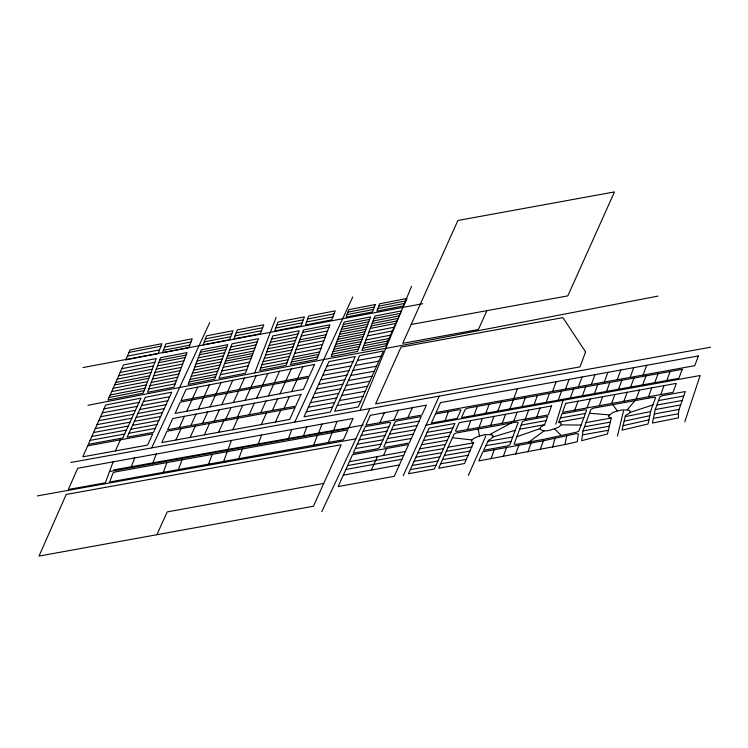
<?xml version="1.0" encoding="UTF-8"?>
<svg xmlns="http://www.w3.org/2000/svg" width="748" height="748" viewBox="0 0 748 748"><rect width="100%" height="100%" fill="white"/><g stroke="black" fill="none" stroke-linecap="round" stroke-linejoin="round"><path stroke-width="1.12" d="M678.417 413.719L678.427 417.87L652.387 423.041L655.229 409.549L659.923 396.833L662.363 395.692L685.262 391.541L678.913 410.072A77.614 23.469 -13.8 0 0 678.773 410.802L678.623 411.765A78.82 23.833 -13.8 0 0 678.539 412.485L678.417 413.719L653.359 418.394M539.719 428.744C543.787 433.316 552.463 429.436 557.587 427.613A11.706 3.544 -13.8 0 0 559.093 426.781L561.43 424.368L560.907 423.125L558.775 422.405L561.888 413.878L584.749 409.745L586.619 410.091L578.905 430.998L576.474 432.213L543.693 439.338L516.017 444.387L514.147 444.022L522.441 421.713L524.89 420.563L547.667 416.449L544.516 424.976L543.375 425.509A10.528 3.179 -13.8 0 0 541.907 426.341A11.108 3.357 -13.8 0 0 540.776 427.183L539.729 428.726L516.877 436.692M582.449 434.897L581.645 440.675L607.46 433.98L611.228 418.048L608.591 416.776A10.566 3.198 -13.8 0 1 608.526 416.103L611.808 413.13A10.547 3.188 -13.8 0 1 613.5 412.326L614.117 412.073A11.893 3.6 -13.8 0 1 615.426 411.587A11.014 3.329 -13.8 0 1 617.362 410.979L620.373 410.269A10.612 3.207 -13.8 0 1 622.504 409.923L628.647 410.072A10.407 3.151 -13.8 0 1 629.592 410.484L630.255 411.456L629.741 412.709A11.809 3.572 -13.8 0 1 628.872 413.532L625.487 415.458L621.99 430.165L648.058 423.976L650.9 410.372L655.603 397.618L653.733 397.253L612.771 404.659L593.379 408.174L590.929 409.324L582.954 430.904L582.421 434.897L608.339 430.287M564.927 444.564L577.278 441.722L578.363 433.877L576.287 433.644L543.366 440.787L482.881 451.801L478.748 460.927L564.927 444.564L566.769 435.71M617.465 436.093L623.495 411.063M552.548 447.22L555.063 438.253M555.764 424.172L563.113 400.302M684.775 421.825L700.156 375.505L426.079 425.107M543.366 440.787L540.131 449.707M491.034 458.692L494.241 449.744M503.31 456.458L506.527 447.5M527.91 451.979L531.117 443.022M515.596 454.223L518.841 445.266M490.651 425.36L493.932 416.402M502.254 423.265L505.536 414.299M534.109 404.509L537.401 395.542M536.784 417.019L540.075 408.043M611.612 403.471L614.893 394.505M445.069 420.628L448.389 411.652M467.444 429.567L470.763 420.591M473.97 415.392L477.289 406.426M479.047 427.463L482.367 418.487M485.817 413.251L489.136 404.275M497.888 411.063L501.207 402.097M509.949 408.885L513.268 399.909M513.811 398.441L517.401 388.717M513.829 421.171L517.139 412.195M522.01 406.706L525.33 397.721M525.283 419.095L528.602 410.128M546.18 402.331L549.5 393.355M558.242 400.143L561.561 391.167M570.303 397.955L573.623 388.988M574.745 410.147L578.064 401.171M582.365 395.786L585.693 386.8M591.369 384.407L594.969 374.673M587.021 407.922L590.34 398.946M594.436 393.598L597.755 384.622M604.29 382.06L607.89 372.336M599.298 405.706L602.617 396.73M606.497 391.41L609.816 382.434M617.212 379.722L620.812 369.998M618.559 389.231L621.878 380.246M630.143 377.385L633.734 367.651M623.888 401.255L627.207 392.279M630.629 387.043L633.949 378.067M643.065 375.047L646.655 365.314M636.165 399.03L639.484 390.054M642.691 384.855L646.01 375.889M648.441 396.814L651.76 387.829M654.752 382.686L658.072 373.701M660.718 394.589L664.037 385.613M666.814 380.498L670.143 371.513M113.126 461.834L105.328 482.806L68.339 489.491L77.708 468.239L353.047 418.459L348.568 428.352L109.507 471.567M131.05 467.678L134.668 457.935M152.601 463.779L156.22 454.045M163.298 472.325L166.916 462.591M178.379 469.594L343.416 439.768L347.885 429.876L115.416 471.904L112.976 473.035L109.638 482.03L178.379 469.594L181.998 459.861M208.552 464.143L212.17 454.41M223.633 461.413L227.252 451.68M227.813 450.184L231.431 440.441M238.724 458.692L242.343 448.95M257.976 444.733L261.604 434.99M288.148 439.272L291.776 429.539M313.711 445.135L317.33 435.392M328.363 442.479L331.981 432.746M552.585 391.419L556.194 381.695M565.516 389.082L569.125 379.348M578.438 386.744L582.047 377.011M303.286 319.835L301.051 325.829L274.656 330.953L278.06 321.967L304.399 316.853L303.286 319.835L276.919 324.969M303.23 436.551L306.858 426.809M318.321 433.821L321.939 424.079M333.402 431.091L337.03 421.358M484.928 434.822A10.622 3.207 -13.8 0 0 480.749 435.663L477.991 436.523A10.332 3.123 -13.8 0 0 476.102 437.271A11.716 3.544 -13.8 0 0 474.971 437.804A10.584 3.198 -13.8 0 0 473.97 438.365L472.745 439.198A11.183 3.385 -13.8 0 0 471.96 439.946L471.708 440.282A10.622 3.207 -13.8 0 0 471.408 441.03L472.362 442.377A10.407 3.142 -13.8 0 0 473.447 442.732L464.517 463.526L438.646 468.248L454.055 434.083L456.57 432.933L516.251 422.134L518.158 422.48L509.827 444.808L507.415 445.948L483.563 450.277L488.622 440.142A10.5 3.179 -13.8 0 0 490.23 439.338L492.857 437.141L492.764 435.57M164.588 347.119L165.776 343.958L192.199 338.816L188.861 347.624L162.466 352.757L164.588 347.119L190.992 341.986M178.922 373.963L187 352.579L160.596 357.712L147.515 392.289L173.947 387.146L178.922 373.963L152.508 379.096M194.751 367.09L201.277 349.812L227.71 344.66L214.657 379.236L188.225 384.369L194.751 367.09L221.174 361.957M204.298 341.855L203.176 344.837L229.571 339.714L232.974 330.728L206.56 335.871L204.298 341.855L230.702 336.722M235.059 335.871L233.937 338.863L260.369 333.73L263.754 324.754L237.322 329.896L235.059 335.871L261.491 330.728M333.019 351.654L344.192 322.042L370.625 316.89L357.553 351.448L331.149 356.59L333.019 351.654L359.405 346.511M147.552 381.592L156.267 358.554L123.476 364.921L107.974 399.984L143.177 393.139L147.552 381.592L113.144 388.296M220.398 374.683L232.039 343.828L258.471 338.685L245.391 373.252L218.996 378.394L220.398 374.683L246.793 369.559M265.512 355.15L272.786 335.908L299.181 330.775L286.101 365.342L259.706 370.484L265.512 355.15L291.898 350.027M292.318 359.545L303.52 329.943L329.915 324.81L316.834 359.377L290.439 364.5L292.318 359.545L318.695 354.43M332.916 316.853L335.179 310.869L308.774 316.002L305.418 324.978L331.775 319.854L332.916 316.853L306.53 321.986M362.808 348.166L361.882 350.616L385.65 345.987L401.396 310.916L374.963 316.049L362.808 348.166L386.753 343.491M159.567 349.886L158.165 353.589L125.692 359.9L130.115 349.886L161.914 343.697L159.567 349.886L127.347 356.151M378.75 306.147L376.861 311.093L403.649 305.885L406.968 298.489L379.657 303.791L378.75 306.147L405.893 300.874M254.722 372.915L276.106 317.423M360.069 410.362L411.559 286.353M90.059 440.404L105.72 405.005L140.998 398.142L122.812 437.991L88.32 444.34L90.059 440.404L124.617 434.036M468.341 475.419L485.667 436.355M291.692 391.569L296.947 379.891M297.667 378.357L302.931 366.66M332.57 407.052L330.317 412.055L304.034 416.823L328.933 361.611L355.291 356.487L332.57 407.052L306.297 411.793M337.189 405.584L334.637 411.288L358.236 407.015L383.397 351.027L359.629 355.637L337.189 405.584L360.779 401.321M359.246 439.871L365.174 426.706L388.876 422.424L390.718 422.779L379.442 447.706L376.955 448.865L353.243 453.185L359.246 439.871L384.958 435.486M486.901 310.663L478.411 329.531L402.714 343.323L457.898 220.473L614.473 191.918L567.826 295.881L411.194 324.473M245.073 400.311L250.281 388.792M250.963 387.277L256.171 375.758M256.732 398.132L261.959 386.566M262.642 385.052L267.859 373.476M268.401 395.944L273.637 384.332M274.32 382.808L279.556 371.204M272.412 410.456L277.676 398.806M285.988 380.582L291.234 368.942M284.062 408.315L289.345 396.618M347.642 465.583L338.171 486.555L394.233 476.345L408.623 444.48L352.523 454.709L347.624 465.583L403.705 455.364M379.909 422.639L384.36 412.765M371.335 470.053L377.422 456.589M389.512 434.205L395.028 421.994L397.515 420.853L421.218 416.571L409.306 442.966L385.594 447.285L383.761 446.921L389.512 434.205L415.234 429.81M403.2 475.756L439.113 396.346M410.343 469.576L408.464 473.736L434.326 469.033L454.915 423.452L429.053 428.137L410.343 469.576L436.065 465.181M155.247 428.389L171.722 392.176L145.336 397.3L127.123 437.206L153.443 432.353L155.247 428.389L128.937 433.242M175.939 439.992L181.063 428.688M190.151 437.421L195.303 426.061M215.938 393.962L221.109 382.574M210.085 406.875L303.351 389.39L308.662 377.637L180.231 402.181L175.097 413.438L210.085 406.875L215.256 395.486M156.884 534.717L313.44 506.228L341.2 444.742L66.198 494.465L39.027 556.082L156.884 534.717L167.197 511.913L323.725 483.423M204.372 434.85L209.543 423.433M214.18 421.189L219.37 409.754M221.745 404.687L226.934 393.261M227.616 391.737L232.796 380.293M218.584 432.288L223.783 420.815M225.831 419.039L231.038 407.567M233.413 402.499L238.603 391.026M239.285 389.502L244.484 378.021M237.471 416.898L242.698 405.379M232.806 429.717L238.023 418.188M249.121 414.747L254.357 403.191M260.772 412.606L266.017 401.003M261.239 424.574L266.503 412.943M280.033 393.757L285.306 382.106M275.46 422.003L280.743 410.315M383.444 455.495L386.613 448.491M115.342 450.922L120.391 439.833M179.239 427.622L184.391 416.318M192.582 398.422L197.734 387.118M186.757 411.25L191.899 399.946M190.89 425.481L196.051 414.13M198.426 409.062L203.578 397.721M204.26 396.197L209.421 384.846M202.54 423.331L207.71 411.942M393.878 420.114L398.375 410.231M407.884 417.58L412.382 407.688M561.224 424.864L581.093 425.06M151.676 447.893L209.692 322.678M294.74 422.124L352.766 296.909M321.818 511.632L369.933 408.586M627.254 409.801L634.987 400.648M528.976 442.012L544.207 430.736M485.031 434.794L489.613 434.588L511.295 423.031M629.938 412.429L652.91 404.92M492.951 436.991L515.241 430.296M623.065 425.649L648.899 419.862M624.15 421.124L649.778 415.748M368.876 332.14L394.074 327.222M367.483 335.843L392.391 330.971M365.912 339.966L390.512 335.16M364.659 343.267L388.997 338.498M363.734 345.716L387.894 340.995M625.216 416.608L650.629 411.615M129.011 352.392L160.979 346.165M236.209 332.879L262.632 327.736M307.652 319.003L334.047 313.861M205.429 338.863L231.833 333.73M347.97 312.122L374.383 306.998M275.806 327.961L302.164 322.837M163.391 350.288L189.786 345.155M347.035 314.599L373.458 309.466M377.805 308.615L404.771 303.389M159.67 360.181L186.065 355.048M200.342 352.28L226.775 347.137M302.585 332.411L328.98 327.278M343.267 324.501L369.69 319.368M374.028 318.517L400.264 313.431M230.88 346.95L257.284 341.817M271.571 339.115L297.966 333.991M121.812 368.689L154.864 362.247M158.735 362.658L185.13 357.525M199.417 354.758L225.84 349.615M342.332 326.969L368.764 321.827M373.102 320.995L399.142 315.937M229.711 350.017L256.134 344.875M301.201 336.086L327.587 330.962M270.355 342.322L296.76 337.189M120.148 372.439L153.462 365.94M341.406 329.438L367.82 324.305M372.167 323.473L398.011 318.433M198.276 357.825L224.671 352.701M157.51 365.903L183.896 360.788M228.542 353.084L254.965 347.96M269.149 345.529L295.544 340.405M299.789 339.788L326.175 334.655M340.48 331.906L366.894 326.764M371.214 325.95L396.889 320.948M118.68 375.767L152.218 369.231M197.089 360.919L223.502 355.786M156.248 369.213L182.662 364.07M227.401 356.151L253.806 351.018M298.854 342.266L325.24 337.133M339.555 334.365L365.94 329.242M370.279 328.419L395.767 323.454M267.934 348.736L294.329 343.613M117.193 379.114L150.965 372.532M195.911 364.014L222.343 358.872M154.995 372.504L181.409 367.371M226.466 358.619L252.871 353.495M338.62 336.843L365.015 331.701M266.718 351.953L293.113 346.82M297.452 345.969L323.847 340.836M115.725 382.443L149.722 375.833M225.541 361.097L251.936 355.973M337.675 339.302L364.089 334.178M153.751 375.805L180.146 370.671M114.612 384.949L148.787 378.301M296.049 349.671L322.453 344.538M224.587 363.575L250.991 358.442M336.74 341.78L363.154 336.637M193.592 370.176L220.024 365.033M335.815 344.239L362.219 339.115M264.296 358.367L290.682 353.243M218.846 368.128L192.423 373.252M223.194 367.277L249.589 362.154M294.656 353.383L321.042 348.241M334.87 346.717L361.284 341.574M151.274 382.387L177.669 377.263M263.081 361.565L289.467 356.441M111.667 391.625L146.299 384.883M191.264 376.338L217.696 371.195M221.791 370.98L248.186 365.856M293.244 357.077L319.63 351.953M333.945 349.176L360.33 344.052M176.425 380.554L150.011 385.697M261.865 364.781L288.251 359.657M110.19 394.963L145.056 388.175M190.095 379.423L216.518 374.29M148.787 388.988L175.191 383.846M109.077 397.469L144.121 390.652M260.641 368.007L287.036 362.874M189.16 381.891L215.592 376.768M291.374 362.023L317.76 356.899M332.084 354.113L358.479 348.989M87.984 405.285L323.753 359.517L395.673 346.576L658.034 296.096M422.704 303.697L83.075 367.558M139.044 402.387L104.028 408.829M95.295 428.567L130.021 422.181M449.146 436.178L423.443 440.563M521.178 425.088L546.143 420.563M349.372 461.712L405.453 451.474M443.545 448.604L417.833 452.998M586.021 422.601L611.228 418.048M680.278 405.005L655.229 409.549M472.016 446.939L446.276 451.353M584.487 426.762L610.256 422.124M468.267 455.233L442.526 459.637M143.373 401.592L169.637 396.749M141.559 405.556L167.833 400.704M102.289 412.784L137.239 406.351M139.764 409.511L166.037 404.659M100.55 416.72L135.435 410.306M98.792 420.666L133.63 414.261M137.959 413.457L164.242 408.623M97.053 424.621L131.826 418.216M136.155 417.412L162.447 412.569M134.35 421.376L160.642 416.524M132.546 425.332L158.847 420.488M93.556 432.503L128.217 426.126M91.817 436.458L126.412 430.081M130.741 429.287L157.043 424.443M654.294 413.971L679.044 409.418M658.549 400.573L683.597 396.029M656.894 405.061L681.933 400.517M345.875 469.464L401.957 459.235M343.313 475.158L399.367 464.947M357.469 360.442L381.069 356.17M326.876 366.183L353.056 361.452M324.81 370.746L351.008 366.015M355.225 365.454L378.825 361.181M322.753 375.309L348.961 370.578M352.972 370.475L376.571 366.202M320.696 379.872L346.913 375.131M350.728 375.487L374.318 371.223M318.648 384.425L344.865 379.694M348.456 380.508L372.065 376.235M316.6 388.988L342.808 384.248M346.212 385.519L369.802 381.256M314.534 393.551L340.761 388.81M343.949 390.54L367.558 386.258M312.468 398.114L338.713 393.373M341.705 395.542L365.286 391.288M310.42 402.676L336.665 397.927M339.452 400.563L363.032 396.309M308.372 407.23L334.618 402.489M70.789 462.47L710.6 347.222M560.392 417.982L585.375 413.457M519.654 429.202L544.619 424.677M558.878 422.096L583.861 417.58M113.705 469.894L363.266 425.088M37.4 495.896L355.814 438.824M582.954 430.904L609.293 426.21M393.429 425.537L419.161 421.133M391.466 429.876L417.206 425.472M361.191 435.551L386.931 431.147M387.548 438.543L413.279 434.139M425.303 436.43L451.044 432.026M421.582 444.714L447.295 440.31M440.656 463.788L466.378 459.384M363.145 431.213L388.885 426.818M357.301 444.209L383.004 439.824M427.192 432.279L452.905 427.893M385.594 442.872L411.335 438.478M355.337 448.548L381.041 444.162M419.693 448.856L445.425 444.462M448.136 447.211L473.877 442.816M487.621 441.32L512.726 437.028M415.963 457.14L441.685 452.746M485.62 445.724L511.108 441.376M444.406 455.485L470.137 451.091M414.083 461.292L439.815 456.897M412.223 465.424L437.926 461.039M489.613 434.588L490.454 434.672A11.557 3.497 -13.8 0 1 491.688 434.962L492.025 435.084M589.471 413.251L609.293 414.878M452.418 437.711L471.951 439.955M554.558 428.866L561.262 435.514M612.771 404.659L617.362 410.979M478.112 429.034L479.543 436.009M492.119 435.056A11.183 3.385 -13.8 0 1 492.867 435.532M551.538 405.968L548.247 414.944L457.252 431.409L455.457 431.035L459.225 422.676L551.538 405.968M565.759 403.396L562.468 412.372L673.022 392.363L676.314 383.387L565.759 403.396M682.204 369.334L678.885 378.31L461.479 417.655L465.256 409.296L467.771 408.146L682.204 369.334M698.37 355.954L694.77 365.688L436.075 412.513L440.544 402.63L698.37 355.954M585.581 351.887L580.018 366.866L375.571 403.873L401.022 347.119L562.907 317.629L585.581 351.887M375.318 304.52L372.523 311.944L346.1 317.068L348.905 309.644L375.318 304.52M87.666 445.855L82.794 456.813L147.637 445.088L152.76 433.868L87.666 445.855M314.618 364.388L309.345 376.132L180.913 400.657L186.046 389.39L314.618 364.388M435.439 413.999L431.334 423.116L457.159 418.441L460.974 410.063L459.141 409.708L435.439 413.999M294.983 407.697L289.682 419.432L161.774 442.554L166.907 431.297L294.983 407.697M300.976 394.439L295.675 406.173L167.599 429.773L172.732 418.506L300.976 394.439M370.354 415.299L365.894 425.191L421.9 415.046L426.388 405.154L370.354 415.299"/></g></svg>
